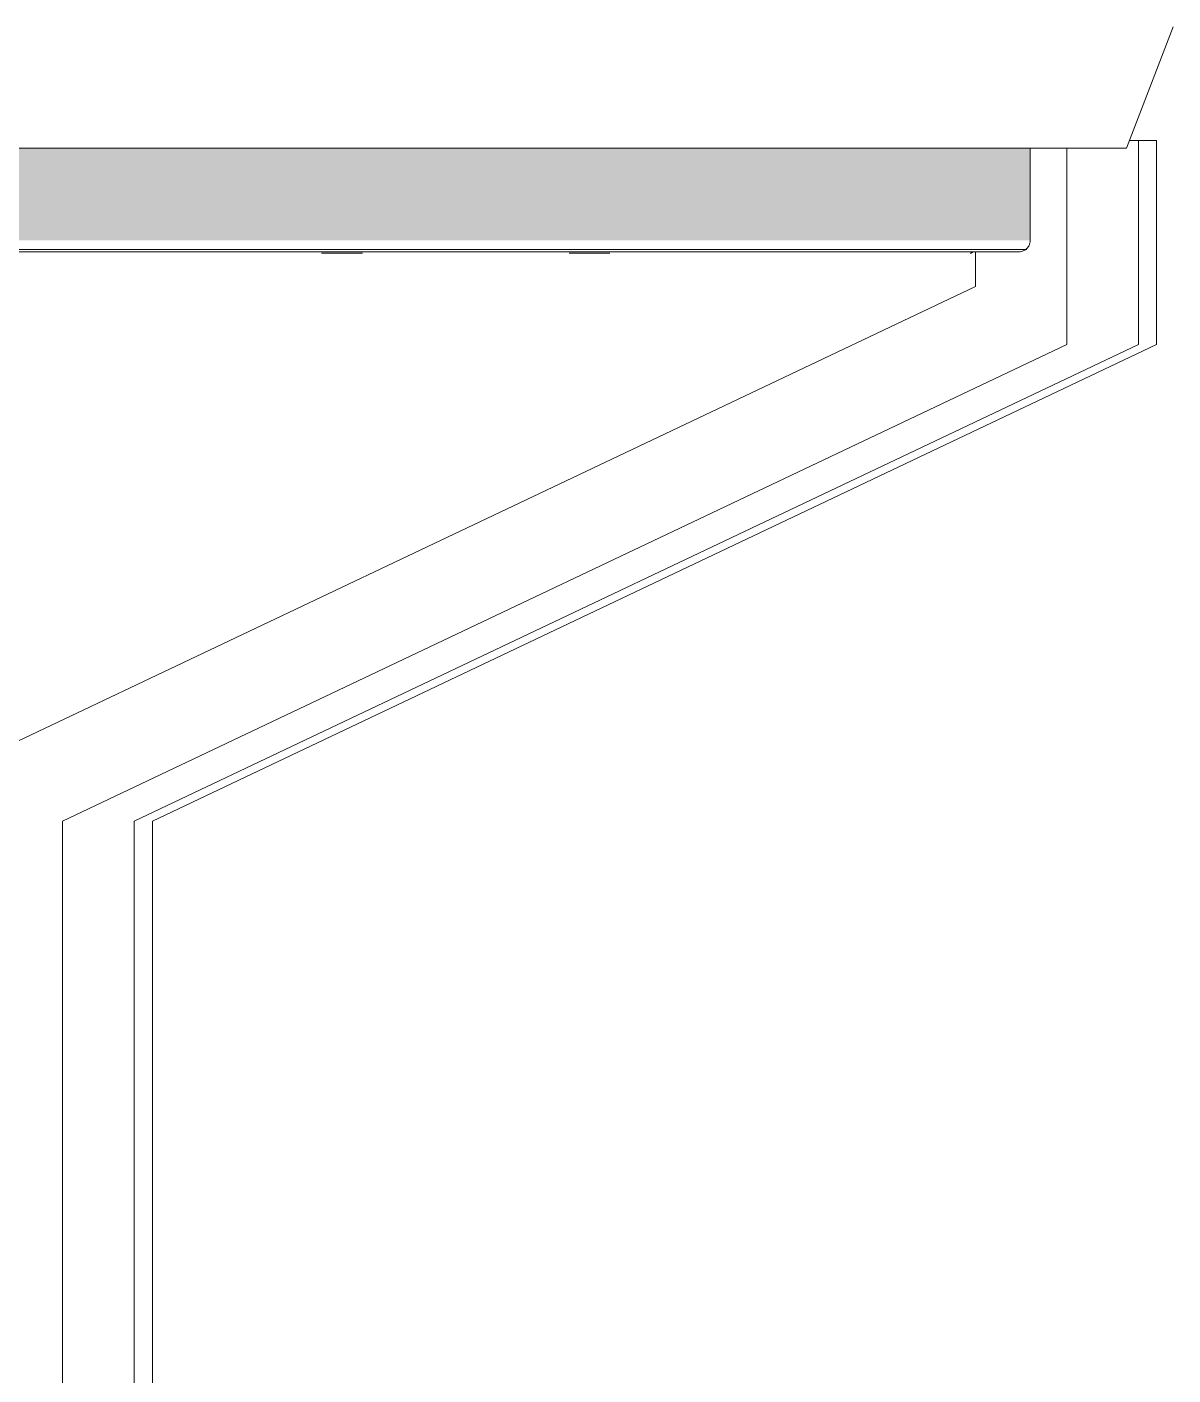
# Model space of a CAD drawing. Header units: millimetres. Extents: x -35517 to 139323, y -3702 to 5999.
# Drawn here: x 90844 to 91785, y 2273 to 3380 of the extents above; entities that cross this region are included whole.
import ezdxf

# ---------------------------------------------------------------- set-up
doc = ezdxf.new("R2010")
doc.units = ezdxf.units.MM
for name, color, linetype, lineweight in [('A-GENM', 13, 'Continuous', 5), ('A-ROOF-OTLN', 132, 'Continuous', 5), ('A-ROOF-PATT', 132, 'Continuous', 9)]:
    doc.layers.add(name, color=color, linetype=linetype, lineweight=lineweight)

# ---------------------------------------------------------------- blocks, each defined once
blk = doc.blocks.new('Downpipe - Downpipe-1373825-GENERAL WEST ELEVATION')
at = {"layer": 'A-GENM'}
for p, q in [((1983, 3286.5), (1990.1, 3286.5)), ((1990.1, 3119), (1990.1, 3286.5)), ((1165.1, 2727.6), (1990.1, 3119)), ((1165.1, 2125), (1165.1, 2727.6))]:
    blk.add_line(p, q, dxfattribs=at)
blk = doc.blocks.new('Downpipe - Downpipe-V344-GENERAL WEST ELEVATION')
at = {"layer": 'A-GENM'}
for p, q in [((1931.3, 3119), (1931.3, 3280.1)), ((1856.3, 3195), (1856.3, 3166.5)), ((1856.3, 3166.5), (1031.3, 2775)), ((1106.3, 2727.6), (1931.3, 3119)), ((1106.3, 144.1), (1106.3, 2727.6))]:
    blk.add_line(p, q, dxfattribs=at)
blk = doc.blocks.new('Downpipe - Downpipe-V345-GENERAL WEST ELEVATION')
at = {"layer": 'A-GENM'}
for p, q in [((1990.1, 3286.5), (2005.1, 3286.5)), ((2005.1, 3119), (2005.1, 3286.5)), ((1180.1, 2727.6), (2005.1, 3119)), ((1180.1, 2125), (1180.1, 2727.6))]:
    blk.add_line(p, q, dxfattribs=at)
blk = doc.blocks.new('FP_346-GENERAL WEST ELEVATION')
at = {"layer": 'A-ROOF-OTLN'}
blk.add_line((-11071.2, 3195), (1891.8, 3195), dxfattribs=at)
at = {"layer": 'A-ROOF-PATT', "lineweight": 5}
for p, q in [((-11077.9, 3197), (1898.5, 3197)), ((1319.2, 3193.9), (1352.7, 3193.9)), ((1522.4, 3193.9), (1555.9, 3193.9)), ((1852.1, 3193.9), (1851.9, 3193.8)), ((1852.3, 3193.9), (1852.1, 3193.9)), ((1852.5, 3193.9), (1852.3, 3193.9)), ((1852.7, 3194), (1852.5, 3193.9)), ((1852.9, 3194.1), (1852.7, 3194)), ((1853.1, 3194.2), (1852.9, 3194.1)), ((1853.2, 3194.2), (1853.1, 3194.2)), ((1853.4, 3194.4), (1853.2, 3194.2)), ((1853.6, 3194.5), (1853.4, 3194.4)), ((1853.8, 3194.6), (1853.6, 3194.5)), ((1854, 3194.8), (1853.8, 3194.6)), ((1854.2, 3194.9), (1854, 3194.8)), ((1854.4, 3195.1), (1854.2, 3194.9))]:
    blk.add_line(p, q, dxfattribs=at)

msp = doc.modelspace()

# ---------------------------------------------------------------- hatches: boundary and pattern name
at = {"layer": 'A-ROOF-PATT', "lineweight": 5}
h = msp.add_hatch(dxfattribs=at)
h.set_pattern_fill('FP_97', color=256, style=0, pattern_type=2)
h.set_pattern_definition([(0, (91796.95, 0), (406.4, 101.6), [33.528, -271.272, 33.528, -271.272, -1625.6]), (0, (91796.95, 0), (406.4, 101.6), [-609.6, 33.528, -576.072, 33.528, -271.272, -711.2]), (0, (91796.95, 0), (406.4, 101.6), [-1524, 33.528, -169.672, 33.528, -474.472]), (120, (91949.35, 50.8), (-291.1882, 301.1527), [33.528, -271.272, 33.528, -271.272, -1625.6]), (120, (91949.35, 50.8), (-291.1882, 301.1527), [-609.6, 33.528, -576.072, 33.528, -271.272, -711.2]), (120, (91949.35, 50.8), (-291.1882, 301.1527), [-1524, 33.528, -169.672, 33.528, -474.472]), (240, (92000.15, 254), (-115.2118, -402.7527), [33.528, -271.272, 33.528, -271.272, -1625.6]), (240, (92000.15, 254), (-115.2118, -402.7527), [-609.6, 33.528, -576.072, 33.528, -271.272, -711.2]), (240, (92000.15, 254), (-115.2118, -402.7527), [-1524, 33.528, -169.672, 33.528, -474.472])])
h.paths.add_polyline_path([(78685.9, 3204.5), (91667.9, 3204.5), (91667.9, 3280.1), (78685.9, 3280.1), (78685.9, 3246.2)])
h = msp.add_hatch(dxfattribs=at)
h.set_pattern_fill('FP_98', color=256, style=0, pattern_type=2)
h.set_pattern_definition([(0, (85176.9, 3309.8), (0, 1200), []), (90, (85177, 3309.8), (-2400, 1e-13), [])])
h.paths.add_polyline_path([(78685.9, 3204.5), (91667.9, 3204.5), (91667.9, 3280.1), (78685.9, 3280.1), (78685.9, 3246.2)])

# ---------------------------------------------------------------- linework, layer by layer
at = {"layer": 'A-ROOF-OTLN'}
for p, q in [((91785.2, 3379.6), (91747.1, 3280.1)), ((91747.1, 3280.1), (78606.7, 3280.1)), ((91667.9, 3204.5), (91667.9, 3280.1))]:
    msp.add_line(p, q, dxfattribs=at)
msp.add_open_spline([(91658.4, 3195), (91659.3, 3195), (91660.5, 3195.2), (91662.1, 3195.7), (91663, 3196.2), (91663.7, 3196.6), (91664.4, 3197.1), (91665, 3197.6), (91665.6, 3198.2), (91666.1, 3198.9), (91666.7, 3199.7), (91667.2, 3200.9), (91667.7, 3202.4), (91667.9, 3203.7), (91667.9, 3204.5)], degree=3, knots=[0, 0, 0, 0, 0.166667, 0.25, 0.333333, 0.375, 0.416667, 0.5, 0.541667, 0.583333, 0.666667, 0.75, 0.833333, 1, 1, 1, 1], dxfattribs=at)

# ---------------------------------------------------------------- block references
at = {"layer": 'A-GENM'}
for name in ['Downpipe - Downpipe-V344-GENERAL WEST ELEVATION', 'Downpipe - Downpipe-1373825-GENERAL WEST ELEVATION', 'Downpipe - Downpipe-V345-GENERAL WEST ELEVATION']:
    msp.add_blockref(name, (89766.6, 0), dxfattribs=at)
at = {"layer": 'A-ROOF-OTLN'}
msp.add_blockref('FP_346-GENERAL WEST ELEVATION', (89766.6, 0), dxfattribs=at)

doc.saveas('drawing.dxf')
